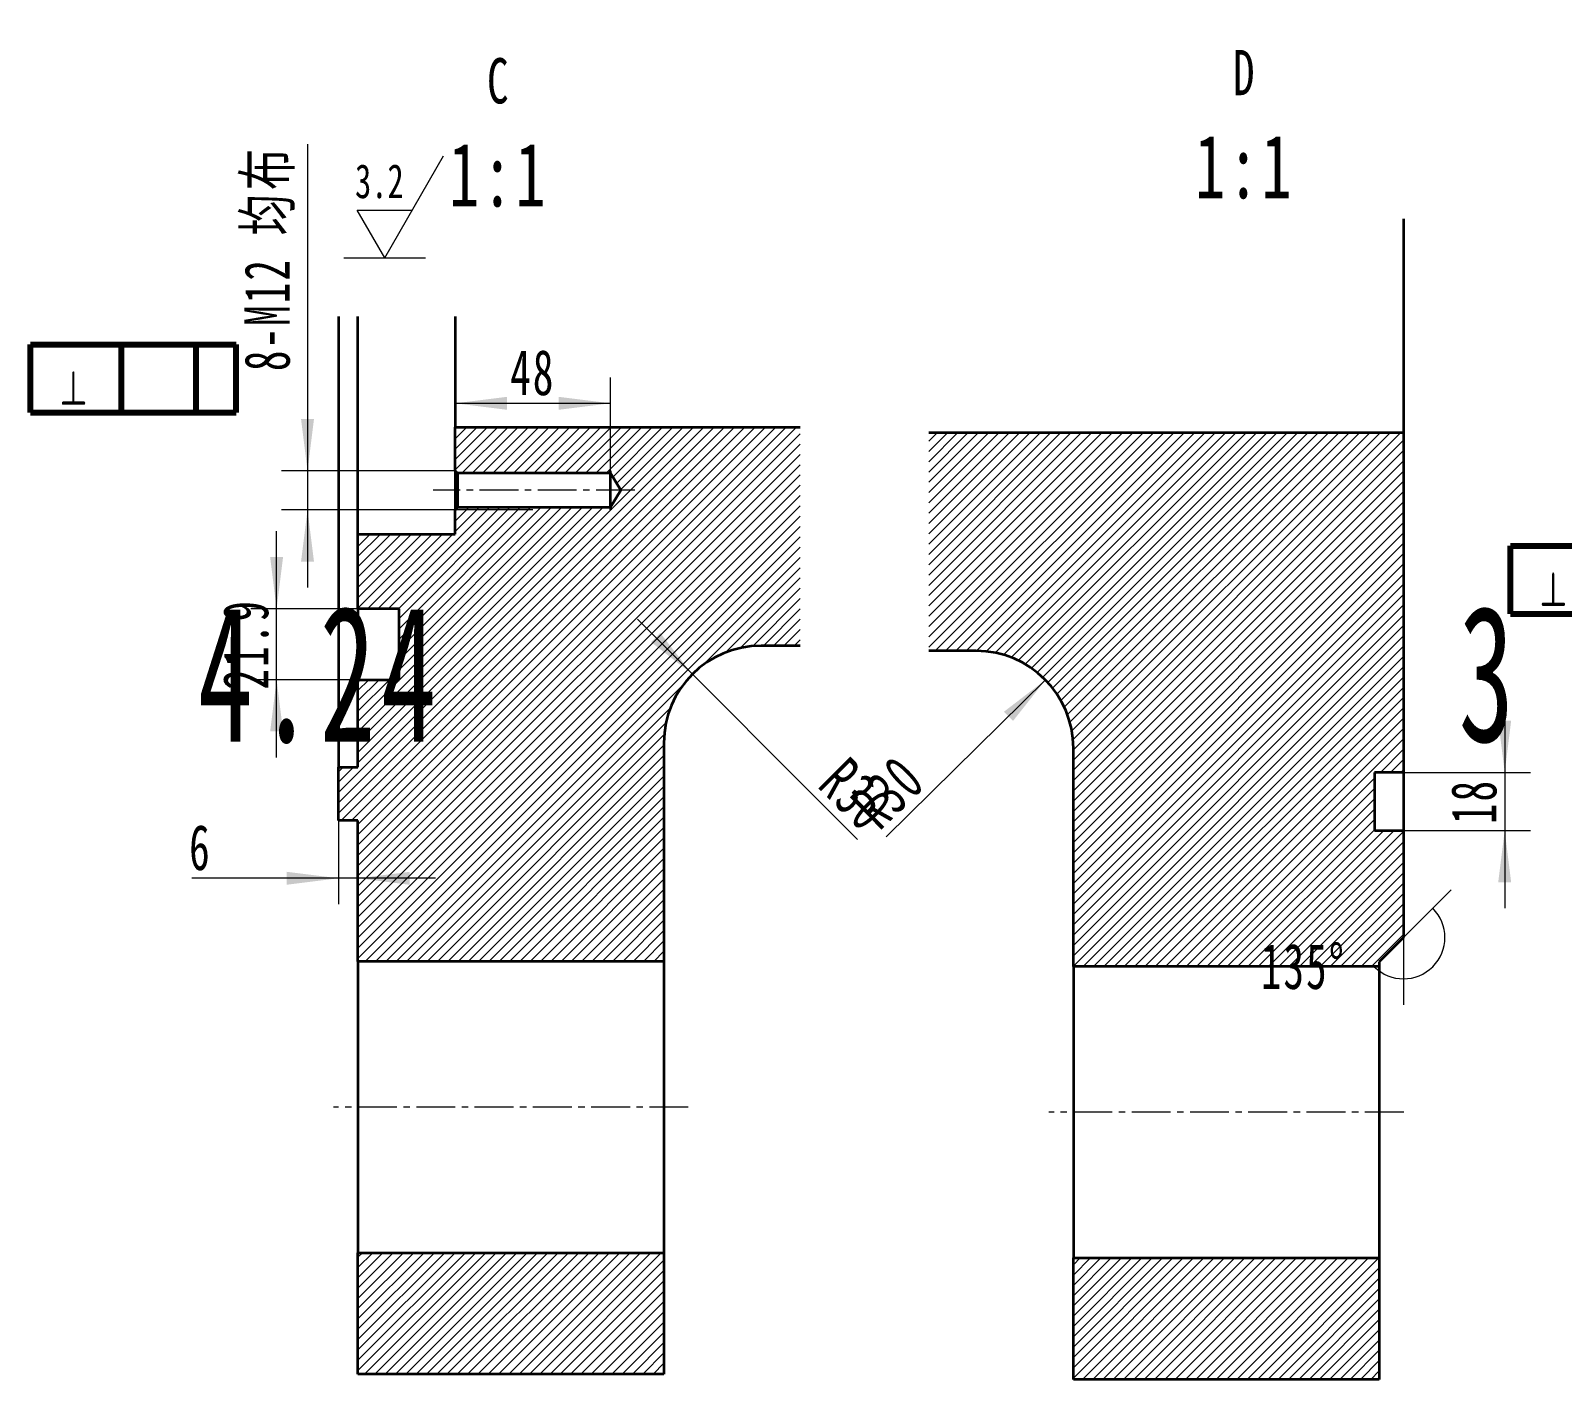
# Model space of a CAD drawing. Header units: millimetres. Extents: x -1112 to 2613, y -594 to 620.
# Drawn here: x 1074.8 to 1548, y 22.4 to 439.1 of the extents above; entities that cross this region are included whole.
import ezdxf

# ---------------------------------------------------------------- set-up
doc = ezdxf.new("R2010")
doc.units = ezdxf.units.MM
doc.linetypes.add('点画线', pattern=[18, 12, -2, 2, -2])
doc.layers.get('0').update_dxf_attribs({"lineweight": 35})
for name, color, linetype, lineweight in [('10', 7, 'Continuous', 18), ('中心线层', 1, '点画线', 18), ('修改图层', 1, 'Continuous', 80), ('剖面线层', 4, 'Continuous', 18), ('尺寸线层', 3, 'Continuous', 18), ('文字图层', 3, 'Continuous', 18), ('粗实线层', 7, 'Continuous', 35)]:
    doc.layers.add(name, color=color, linetype=linetype, lineweight=lineweight)
doc.styles.add('NX ANSI Symbols', font='')
doc.styles.add('宋体', font='')
doc.styles.add('标准', font='', dxfattribs={"width": 0.667})
doc.styles.get('NX ANSI Symbols').set_extended_font_data('nx ansi symbols')
doc.styles.get('宋体').set_extended_font_data('宋体')
doc.styles.get('标准').set_extended_font_data('宋体')
doc.dimstyles.new('标准', dxfattribs={"dimscale": 4, "dimtxt": 3.5, "dimasz": 4, "dimexe": 2, "dimexo": 0, "dimtad": 1, "dimdsep": 46, "dimtxsty": '标准', "dimblk": '_CAXARROW', "dimcen": 0, "dimdle": 8, "dimazin": 2, "dimtfac": 0.707107, "dimtdec": 3, "dimtmove": 2, "dimatfit": 3, "dimfxl": 1, "dimfrac": 2, "dimtolj": 1, "dimarcsym": 1})

# ---------------------------------------------------------------- blocks, each defined once
blk = doc.blocks.new('HATCH1')
at = {"color": 4, "lineweight": 13}
for p, q in [((64.535706, 293.665219), (102.138762, 331.268275)), ((64.535706, 292.604559), (103.199422, 331.268275)), ((64.535706, 291.543899), (104.260082, 331.268275)), ((64.820742, 290.768275), (105.320742, 331.268275)), ((65.881402, 290.768275), (106.381402, 331.268275)), ((66.535706, 296.72588), (101.078102, 331.268275)), ((66.535706, 290.361919), (107.442063, 331.268275)), ((66.535706, 289.301258), (108.502723, 331.268275)), ((66.535706, 288.240598), (109.563383, 331.268275)), ((66.535706, 287.179938), (110.624043, 331.268275)), ((66.535706, 286.119278), (111.684703, 331.268275)), ((76.535706, 331.121064), (76.682918, 331.268275)), ((76.535706, 330.060403), (77.743578, 331.268275)), ((76.535706, 328.999743), (78.804238, 331.268275)), ((76.535706, 327.939083), (79.864898, 331.268275)), ((76.535706, 326.878423), (80.925558, 331.268275)), ((77.236218, 326.518275), (81.986218, 331.268275)), ((78.296879, 326.518275), (83.046879, 331.268275)), ((79.357539, 326.518275), (84.107539, 331.268275)), ((80.418199, 326.518275), (85.168199, 331.268275)), ((81.478859, 326.518275), (86.228859, 331.268275)), ((82.539519, 326.518275), (87.289519, 331.268275)), ((83.600179, 326.518275), (88.350179, 331.268275)), ((84.66084, 326.518275), (89.41084, 331.268275)), ((85.7215, 326.518275), (90.4715, 331.268275)), ((86.78216, 326.518275), (91.53216, 331.268275)), ((87.84282, 326.518275), (92.59282, 331.268275)), ((88.90348, 326.518275), (93.65348, 331.268275)), ((89.964141, 326.518275), (94.714141, 331.268275)), ((91.024801, 326.518275), (95.774801, 331.268275)), ((92.085461, 326.518275), (96.835461, 331.268275)), ((92.764817, 326.136971), (97.896121, 331.268275)), ((93.16292, 325.474415), (98.956781, 331.268275)), ((93.561024, 324.811859), (100.017441, 331.268275)), ((66.535706, 285.058618), (112.067021, 330.589933)), ((66.535706, 283.997958), (112.067021, 329.529273)), ((66.535706, 282.937297), (112.067021, 328.468612)), ((66.535706, 281.876637), (112.067021, 327.407952)), ((66.535706, 280.815977), (112.067021, 326.347292)), ((66.535706, 279.755317), (112.067021, 325.286632)), ((66.535706, 278.694657), (112.067021, 324.225972)), ((66.535706, 277.633997), (112.067021, 323.165312)), ((66.535706, 300.96852), (88.585461, 323.018275)), ((66.535706, 299.90786), (89.646121, 323.018275)), ((66.535706, 298.8472), (90.706781, 323.018275)), ((66.535706, 297.78654), (91.767441, 323.018275)), ((66.535706, 276.573336), (112.067021, 322.104651)), ((69.650179, 312.568275), (80.100179, 323.018275)), ((70.71084, 312.568275), (81.16084, 323.018275)), ((70.775706, 311.572481), (82.2215, 323.018275)), ((70.775706, 310.511821), (83.28216, 323.018275)), ((70.775706, 309.451161), (84.34282, 323.018275)), ((70.775706, 308.390501), (85.40348, 323.018275)), ((70.775706, 307.329841), (86.464141, 323.018275)), ((70.775706, 306.26918), (87.524801, 323.018275)), ((76.535706, 322.635782), (76.918199, 323.018275)), ((76.535706, 321.575122), (77.978859, 323.018275)), ((76.535706, 320.514462), (79.039519, 323.018275)), ((66.535706, 320.060403), (66.743578, 320.268275)), ((66.535706, 318.999743), (67.804238, 320.268275)), ((66.535706, 317.939083), (68.864898, 320.268275)), ((66.535706, 316.878423), (69.925558, 320.268275)), ((66.535706, 315.817763), (70.986218, 320.268275)), ((66.535706, 314.757103), (72.046879, 320.268275)), ((66.535706, 313.696442), (73.107539, 320.268275)), ((66.535706, 312.635782), (74.168199, 320.268275)), ((67.291305, 276.268275), (112.067021, 321.043991)), ((67.528859, 312.568275), (75.228859, 320.268275)), ((68.589519, 312.568275), (76.289519, 320.268275)), ((68.351965, 276.268275), (112.067021, 319.983331)), ((69.412625, 276.268275), (112.067021, 318.922671)), ((70.473285, 276.268275), (112.067021, 317.862011)), ((102.028646, 306.762976), (112.067021, 316.801351)), ((104.416819, 308.090489), (112.067021, 315.74069)), ((105.931341, 308.544351), (112.067021, 314.68003)), ((107.179177, 308.731526), (112.067021, 313.61937)), ((108.276586, 308.768275), (112.067021, 312.55871)), ((109.337247, 308.768275), (112.067021, 311.49805)), ((110.397907, 308.768275), (112.067021, 310.43739)), ((111.458567, 308.768275), (112.067021, 309.376729)), ((66.535706, 305.211161), (66.59282, 305.268275)), ((66.535706, 304.150501), (67.65348, 305.268275)), ((66.535706, 303.089841), (68.714141, 305.268275)), ((66.535706, 302.02918), (69.774801, 305.268275)), ((71.533946, 276.268275), (100.041005, 304.775335)), ((72.594606, 276.268275), (98.713492, 302.387162)), ((73.655266, 276.268275), (98.25963, 300.87264)), ((74.715926, 276.268275), (98.072455, 299.624805)), ((75.776586, 276.268275), (98.035706, 298.527395)), ((76.837247, 276.268275), (98.035706, 297.466735)), ((64.535706, 295.78654), (65.017441, 296.268275)), ((64.535706, 294.72588), (66.078102, 296.268275)), ((77.897907, 276.268275), (98.035706, 296.406074)), ((78.958567, 276.268275), (98.035706, 295.345414)), ((80.019227, 276.268275), (98.035706, 294.284754)), ((81.079887, 276.268275), (98.035706, 293.224094)), ((82.140547, 276.268275), (98.035706, 292.163434)), ((83.201208, 276.268275), (98.035706, 291.102774)), ((84.261868, 276.268275), (98.035706, 290.042113)), ((85.322528, 276.268275), (98.035706, 288.981453)), ((86.383188, 276.268275), (98.035706, 287.920793)), ((87.443848, 276.268275), (98.035706, 286.860133)), ((88.504508, 276.268275), (98.035706, 285.799473)), ((89.565169, 276.268275), (98.035706, 284.738813)), ((90.625829, 276.268275), (98.035706, 283.678152)), ((91.686489, 276.268275), (98.035706, 282.617492)), ((92.747149, 276.268275), (98.035706, 281.556832)), ((93.807809, 276.268275), (98.035706, 280.496172)), ((94.868469, 276.268275), (98.035706, 279.435512)), ((95.92913, 276.268275), (98.035706, 278.374852)), ((96.98979, 276.268275), (98.035706, 277.314191)), ((66.535706, 245.814191), (66.98979, 246.268275)), ((66.535706, 244.753531), (68.05045, 246.268275)), ((66.535706, 243.692871), (69.11111, 246.268275)), ((66.535706, 242.632211), (70.17177, 246.268275)), ((66.535706, 241.571551), (71.23243, 246.268275)), ((66.535706, 240.510891), (72.293091, 246.268275)), ((66.535706, 239.45023), (73.353751, 246.268275)), ((66.535706, 238.38957), (74.414411, 246.268275)), ((66.535706, 237.32891), (75.475071, 246.268275)), ((66.535706, 236.26825), (76.535731, 246.268275)), ((66.535706, 235.20759), (77.596391, 246.268275)), ((66.535706, 234.146929), (78.657052, 246.268275)), ((67.217712, 233.768275), (79.717712, 246.268275)), ((68.278372, 233.768275), (80.778372, 246.268275)), ((69.339032, 233.768275), (81.839032, 246.268275)), ((70.399692, 233.768275), (82.899692, 246.268275)), ((71.460353, 233.768275), (83.960353, 246.268275)), ((72.521013, 233.768275), (85.021013, 246.268275)), ((73.581673, 233.768275), (86.081673, 246.268275)), ((74.642333, 233.768275), (87.142333, 246.268275)), ((75.702993, 233.768275), (88.202993, 246.268275)), ((76.763653, 233.768275), (89.263653, 246.268275)), ((77.824314, 233.768275), (90.324314, 246.268275)), ((78.884974, 233.768275), (91.384974, 246.268275)), ((79.945634, 233.768275), (92.445634, 246.268275)), ((81.006294, 233.768275), (93.506294, 246.268275)), ((82.066954, 233.768275), (94.566954, 246.268275)), ((83.127614, 233.768275), (95.627614, 246.268275)), ((84.188275, 233.768275), (96.688275, 246.268275)), ((85.248935, 233.768275), (97.748935, 246.268275)), ((86.309595, 233.768275), (98.035706, 245.494386)), ((87.370255, 233.768275), (98.035706, 244.433726)), ((88.430915, 233.768275), (98.035706, 243.373066)), ((89.491575, 233.768275), (98.035706, 242.312406)), ((90.552236, 233.768275), (98.035706, 241.251746)), ((91.612896, 233.768275), (98.035706, 240.191085)), ((92.673556, 233.768275), (98.035706, 239.130425)), ((93.734216, 233.768275), (98.035706, 238.069765)), ((94.794876, 233.768275), (98.035706, 237.009105)), ((95.855536, 233.768275), (98.035706, 235.948445)), ((96.916197, 233.768275), (98.035706, 234.887785)), ((97.976857, 233.768275), (98.035706, 233.827124))]:
    blk.add_line(p, q, dxfattribs=at)
blk = doc.blocks.new('HATCH3')
at = {"color": 4, "lineweight": 13}
for p, q in [((125.298437, 329.833871), (126.194317, 330.729751)), ((125.298437, 328.773211), (127.254978, 330.729751)), ((125.298437, 327.71255), (128.315638, 330.729751)), ((125.298437, 326.65189), (129.376298, 330.729751)), ((125.298437, 325.59123), (130.436958, 330.729751)), ((125.298437, 324.53057), (131.497618, 330.729751)), ((125.298437, 323.46991), (132.558278, 330.729751)), ((125.298437, 322.40925), (133.618939, 330.729751)), ((125.298437, 321.348589), (134.679599, 330.729751)), ((125.298437, 320.287929), (135.740259, 330.729751)), ((125.298437, 319.227269), (136.800919, 330.729751)), ((125.298437, 318.166609), (137.861579, 330.729751)), ((125.298437, 317.105949), (138.922239, 330.729751)), ((125.298437, 316.045289), (139.9829, 330.729751)), ((125.298437, 314.984628), (141.04356, 330.729751)), ((125.298437, 313.923968), (142.10422, 330.729751)), ((125.298437, 312.863308), (143.16488, 330.729751)), ((125.298437, 311.802648), (144.22554, 330.729751)), ((125.298437, 310.741988), (145.2862, 330.729751)), ((125.298437, 309.681327), (146.346861, 330.729751)), ((125.298437, 308.620667), (147.407521, 330.729751)), ((125.968181, 308.229751), (148.468181, 330.729751)), ((127.028841, 308.229751), (149.528841, 330.729751)), ((128.089501, 308.229751), (150.589501, 330.729751)), ((129.150162, 308.229751), (151.650162, 330.729751)), ((130.210805, 308.229735), (152.710822, 330.729751)), ((131.218715, 308.176984), (153.771482, 330.729751)), ((132.140605, 308.038215), (154.832142, 330.729751)), ((132.992796, 307.829745), (155.892802, 330.729751)), ((133.785709, 307.561998), (156.953462, 330.729751)), ((134.526345, 307.241974), (158.014123, 330.729751)), ((135.219532, 306.874501), (159.074783, 330.729751)), ((135.868604, 306.462913), (160.135443, 330.729751)), ((136.475796, 306.009445), (161.196103, 330.729751)), ((137.042475, 305.515463), (162.256763, 330.729751)), ((137.569265, 304.981593), (163.317423, 330.729751)), ((138.056108, 304.407775), (164.378084, 330.729751)), ((138.50225, 303.793258), (165.438744, 330.729751)), ((138.906184, 303.136531), (166.499404, 330.729751)), ((139.265498, 302.435185), (167.560064, 330.729751)), ((139.576628, 301.685655), (168.620724, 330.729751)), ((139.834422, 300.882789), (169.681384, 330.729751)), ((140.031384, 300.019091), (170.742045, 330.729751)), ((140.156278, 299.083324), (171.802705, 330.729751)), ((140.192774, 298.05916), (172.863365, 330.729751)), ((140.192774, 296.9985), (173.924025, 330.729751)), ((140.192774, 295.93784), (174.192774, 329.93784)), ((140.192774, 294.87718), (174.192774, 328.87718)), ((140.192774, 293.816519), (174.192774, 327.816519)), ((140.192774, 292.755859), (174.192774, 326.755859)), ((140.192774, 291.695199), (174.192774, 325.695199)), ((140.192774, 290.634539), (174.192774, 324.634539)), ((140.192774, 289.573879), (174.192774, 323.573879)), ((140.192774, 288.513219), (174.192774, 322.513219)), ((140.192774, 287.452558), (174.192774, 321.452558)), ((140.192774, 286.391898), (174.192774, 320.391898)), ((140.192774, 285.331238), (174.192774, 319.331238)), ((140.192774, 284.270578), (174.192774, 318.270578)), ((140.192774, 283.209918), (174.192774, 317.209918)), ((140.192774, 282.149258), (174.192774, 316.149258)), ((140.192774, 281.088597), (174.192774, 315.088597)), ((140.192774, 280.027937), (174.192774, 314.027937)), ((140.192774, 278.967277), (174.192774, 312.967277)), ((140.192774, 277.906617), (174.192774, 311.906617)), ((140.192774, 276.845957), (174.192774, 310.845957)), ((140.192774, 275.785297), (174.192774, 309.785297)), ((141.197889, 275.729751), (174.192774, 308.724636)), ((142.258549, 275.729751), (174.192774, 307.663976)), ((143.319209, 275.729751), (174.192774, 306.603316)), ((144.379869, 275.729751), (174.192774, 305.542656)), ((145.440529, 275.729751), (174.192774, 304.481996)), ((146.50119, 275.729751), (174.192774, 303.421336)), ((147.56185, 275.729751), (174.192774, 302.360675)), ((148.62251, 275.729751), (174.192774, 301.300015)), ((149.68317, 275.729751), (174.192774, 300.239355)), ((150.74383, 275.729751), (174.192774, 299.178695)), ((171.80449, 295.729751), (174.192774, 298.118035)), ((172.865151, 295.729751), (174.192774, 297.057374)), ((151.80449, 275.729751), (171.192774, 295.118035)), ((173.925811, 295.729751), (174.192774, 295.996714)), ((152.865151, 275.729751), (171.192774, 294.057374)), ((153.925811, 275.729751), (171.192774, 292.996714)), ((154.986471, 275.729751), (171.192774, 291.936054)), ((156.047131, 275.729751), (171.192774, 290.875394)), ((157.107791, 275.729751), (171.192774, 289.814734)), ((158.168451, 275.729751), (172.168451, 289.729751)), ((159.229112, 275.729751), (173.229112, 289.729751)), ((160.289772, 275.729751), (174.192774, 289.632753)), ((161.350432, 275.729751), (174.192774, 288.572093)), ((162.411092, 275.729751), (174.192774, 287.511433)), ((163.471752, 275.729751), (174.192774, 286.450773)), ((164.532412, 275.729751), (174.192774, 285.390113)), ((165.593073, 275.729751), (174.192774, 284.329452)), ((166.653733, 275.729751), (174.192774, 283.268792)), ((167.714393, 275.729751), (174.192774, 282.208132)), ((168.775053, 275.729751), (174.192774, 281.147472)), ((169.835713, 275.729751), (174.192774, 280.086812)), ((170.896374, 275.729751), (174.192774, 279.026152)), ((140.192774, 245.026152), (140.896374, 245.729751)), ((140.192774, 243.965491), (141.957034, 245.729751)), ((140.192774, 242.904831), (143.017694, 245.729751)), ((140.192774, 241.844171), (144.078354, 245.729751)), ((140.192774, 240.783511), (145.139014, 245.729751)), ((140.192774, 239.722851), (146.199674, 245.729751)), ((140.192774, 238.662191), (147.260335, 245.729751)), ((140.192774, 237.60153), (148.320995, 245.729751)), ((140.192774, 236.54087), (149.381655, 245.729751)), ((140.192774, 235.48021), (150.442315, 245.729751)), ((140.192774, 234.41955), (151.502975, 245.729751)), ((140.192774, 233.35889), (152.563635, 245.729751)), ((141.124296, 233.229751), (153.624296, 245.729751)), ((142.184956, 233.229751), (154.684956, 245.729751)), ((143.245616, 233.229751), (155.745616, 245.729751)), ((144.306276, 233.229751), (156.806276, 245.729751)), ((145.366936, 233.229751), (157.866936, 245.729751)), ((146.427596, 233.229751), (158.927596, 245.729751)), ((147.488257, 233.229751), (159.988257, 245.729751)), ((148.548917, 233.229751), (161.048917, 245.729751)), ((149.609577, 233.229751), (162.109577, 245.729751)), ((150.670237, 233.229751), (163.170237, 245.729751)), ((151.730897, 233.229751), (164.230897, 245.729751)), ((152.791557, 233.229751), (165.291557, 245.729751)), ((153.852218, 233.229751), (166.352218, 245.729751)), ((154.912878, 233.229751), (167.412878, 245.729751)), ((155.973538, 233.229751), (168.473538, 245.729751)), ((157.034198, 233.229751), (169.534198, 245.729751)), ((158.094858, 233.229751), (170.594858, 245.729751)), ((159.155519, 233.229751), (171.655519, 245.729751)), ((160.216179, 233.229751), (171.692774, 244.706346)), ((161.276839, 233.229751), (171.692774, 243.645686)), ((162.337499, 233.229751), (171.692774, 242.585026)), ((163.398159, 233.229751), (171.692774, 241.524366)), ((164.458819, 233.229751), (171.692774, 240.463706)), ((165.51948, 233.229751), (171.692774, 239.403046)), ((166.58014, 233.229751), (171.692774, 238.342385)), ((167.6408, 233.229751), (171.692774, 237.281725)), ((168.70146, 233.229751), (171.692774, 236.221065)), ((169.76212, 233.229751), (171.692774, 235.160405)), ((170.82278, 233.229751), (171.692774, 234.099745))]:
    blk.add_line(p, q, dxfattribs=at)
blk = doc.blocks.new('FCFEntity1')
at = {"layer": '修改图层'}
for p, q in [((0, -3.5), (0, 3.5)), ((0, 3.5), (21.153299, 3.5)), ((9.339306, -3.5), (9.339306, 3.5)), ((17.030148, -3.5), (17.030148, 3.5)), ((21.153299, -3.5), (21.153299, 3.5)), ((0, -3.5), (21.153299, -3.5))]:
    blk.add_line(p, q, dxfattribs=at)
at = {"layer": '修改图层', "insert": (3.067808, -2.704049), "char_height": 3.5, "width": 9.68819444, "attachment_point": 7, "line_spacing_factor": 1.216778, "style": 'NX ANSI Symbols'}
blk.add_mtext('{\\famgdt|b0|i0|c0|p2;\\W0.7;b}', dxfattribs=at)
blk = doc.blocks.new('FCFEntity2')
at = {"layer": '修改图层'}
for p, q in [((-21.153299, -3.5), (-21.153299, 3.5)), ((-21.153299, 3.5), (0, 3.5)), ((-11.813993, -3.5), (-11.813993, 3.5)), ((-4.123151, -3.5), (-4.123151, 3.5)), ((0, -3.5), (0, 3.5)), ((-21.153299, -3.5), (0, -3.5))]:
    blk.add_line(p, q, dxfattribs=at)
at = {"layer": '修改图层', "insert": (-18.085491, -2.704048), "char_height": 3.5, "width": 9.68819444, "attachment_point": 7, "line_spacing_factor": 1.216778, "style": 'NX ANSI Symbols'}
blk.add_mtext('{\\famgdt|b0|i0|c0|p2;\\W0.7;b}', dxfattribs=at)
blk = doc.blocks.new('*X16')
at = {"layer": '尺寸线层', "linetype": 'Continuous'}
for points in [[(1160.37, 303.07), (1162.37, 319.07), (1158.37, 319.07)], [(1160.37, 291.07), (1162.37, 275.07), (1158.37, 275.07)]]:
    blk.add_hatch(color=0, dxfattribs=at).paths.add_polyline_path(points, flags=0)
at = {"layer": '尺寸线层', "color": 0, "linetype": 'Continuous'}
for p, q in [((1160.37, 403.96), (1160.37, 267.07)), ((1205.95, 303.07), (1152.37, 303.07)), ((1229.95, 291.07), (1152.37, 291.07))]:
    blk.add_line(p, q, dxfattribs=at)
at = {"layer": '尺寸线层', "color": 0, "insert": (1148.64, 368.86), "char_height": 14, "width": 140.3934, "attachment_point": 5, "rotation": 90, "line_spacing_factor": 1.15057, "style": '标准'}
blk.add_mtext('\\T1.1;{\\C3;8-M12 均布}', dxfattribs=at)
blk = doc.blocks.new('_CAXARROW')
blk.add_hatch(color=0).paths.add_polyline_path([(0, 0), (-1, 0.125), (-1, -0.125)], flags=0)
blk = doc.blocks.new('*X21')
at = {"layer": '尺寸线层', "color": 0, "linetype": 'Continuous'}
for p, q in [((1498.92, 158.95), (1513.61, 173.64)), ((1498.92, 158.95), (1498.92, 138.18)), ((1489.89, 149.92), (1485.89, 149.92))]:
    blk.add_line(p, q, dxfattribs=at)
blk.add_arc((1498.92, 158.95), 12.77, 225, 45, dxfattribs=at)
at = {"layer": '尺寸线层', "color": 0, "insert": (1467.9, 149.92), "char_height": 14, "width": 50.7486, "attachment_point": 5, "line_spacing_factor": 1.15057, "style": '标准'}
blk.add_mtext('\\T1.1;135%%D', dxfattribs=at)
blk = doc.blocks.new('*X33')
at = {"layer": '尺寸线层', "linetype": 'Continuous'}
for points in [[(1205.95, 323.94), (1221.95, 325.94), (1221.95, 321.94)], [(1253.95, 323.94), (1237.95, 325.94), (1237.95, 321.94)]]:
    blk.add_hatch(color=0, dxfattribs=at).paths.add_polyline_path(points, flags=0)
at = {"layer": '尺寸线层', "color": 0, "linetype": 'Continuous'}
for p, q in [((1205.95, 297.07), (1205.95, 331.94)), ((1253.95, 297.07), (1253.95, 331.94)), ((1205.95, 323.94), (1253.95, 323.94))]:
    blk.add_line(p, q, dxfattribs=at)
at = {"layer": '尺寸线层', "color": 0, "insert": (1229.95, 333.36), "char_height": 14, "width": 28, "attachment_point": 5, "line_spacing_factor": 1.15057, "style": '标准'}
blk.add_mtext('\\T1.1;48', dxfattribs=at)
blk = doc.blocks.new('*X39')
at = {"layer": '尺寸线层', "linetype": 'Continuous'}
for points in [[(1150.82, 260.47), (1148.82, 276.47), (1152.82, 276.47)], [(1150.82, 238.57), (1148.82, 222.57), (1152.82, 222.57)]]:
    blk.add_hatch(color=0, dxfattribs=at).paths.add_polyline_path(points, flags=0)
at = {"layer": '尺寸线层', "color": 0, "linetype": 'Continuous'}
for p, q in [((1150.82, 214.57), (1150.82, 284.47)), ((1182.31, 260.47), (1142.82, 260.47)), ((1185.2, 238.57), (1142.82, 238.57))]:
    blk.add_line(p, q, dxfattribs=at)
at = {"layer": '尺寸线层', "color": 0, "insert": (1141.36, 249.52), "char_height": 14, "width": 54.609, "attachment_point": 5, "rotation": 90, "line_spacing_factor": 1.15057, "style": '标准'}
blk.add_mtext('\\T1.1;21.9', dxfattribs=at)
blk = doc.blocks.new('*X40')
at = {"layer": '尺寸线层', "linetype": 'Continuous'}
for points in [[(1169.95, 177.23), (1153.95, 175.23), (1153.95, 179.23)], [(1175.95, 177.23), (1191.95, 175.23), (1191.95, 179.23)]]:
    blk.add_hatch(color=0, dxfattribs=at).paths.add_polyline_path(points, flags=0)
at = {"layer": '尺寸线层', "color": 0, "linetype": 'Continuous'}
for p, q in [((1169.95, 195.07), (1169.95, 169.23)), ((1175.95, 185.71), (1175.95, 169.23)), ((1199.95, 177.23), (1124.61, 177.23))]:
    blk.add_line(p, q, dxfattribs=at)
at = {"layer": '尺寸线层', "color": 0, "insert": (1127.29, 186.66), "char_height": 14, "width": 28, "attachment_point": 5, "line_spacing_factor": 1.15057, "style": '标准'}
blk.add_mtext('\\T1.1;6', dxfattribs=at)
blk = doc.blocks.new('*X41')
at = {"layer": '尺寸线层', "linetype": 'Continuous'}
for points in [[(1530.16, 209.95), (1532.16, 225.95), (1528.16, 225.95)], [(1530.16, 191.95), (1532.16, 175.95), (1528.16, 175.95)]]:
    blk.add_hatch(color=0, dxfattribs=at).paths.add_polyline_path(points, flags=0)
at = {"layer": '尺寸线层', "color": 0, "linetype": 'Continuous'}
for p, q in [((1530.16, 233.95), (1530.16, 167.95)), ((1495.71, 209.95), (1538.16, 209.95)), ((1494.42, 191.95), (1538.16, 191.95))]:
    blk.add_line(p, q, dxfattribs=at)
at = {"layer": '尺寸线层', "color": 0, "insert": (1520.7, 200.95), "char_height": 14, "width": 28, "attachment_point": 5, "rotation": 90, "line_spacing_factor": 1.15057, "style": '标准'}
blk.add_mtext('\\T1.1;18', dxfattribs=at)
blk = doc.blocks.new('*X47')
at = {"layer": '尺寸线层', "linetype": 'Continuous'}
blk.add_hatch(color=0, dxfattribs=at).paths.add_polyline_path([(1279.23, 240.27), (1269.32, 252.99), (1266.49, 250.17)], flags=0)
at = {"layer": '尺寸线层', "color": 0, "linetype": 'Continuous'}
blk.add_line((1262.25, 257.23), (1330.3, 189.23), dxfattribs=at)
at = {"layer": '尺寸线层', "color": 0, "linetype": 'Continuous', "insert": (1329.79, 203.06), "char_height": 14, "width": 40.5447, "attachment_point": 5, "rotation": 315.0222, "line_spacing_factor": 1.15057, "style": '标准'}
blk.add_mtext('\\T1.1;R30', dxfattribs=at)
blk = doc.blocks.new('*X48')
at = {"layer": '尺寸线层', "linetype": 'Continuous'}
blk.add_hatch(color=0, dxfattribs=at).paths.add_polyline_path([(1388.31, 238.49), (1378.3, 225.84), (1375.5, 228.69)], flags=0)
at = {"layer": '尺寸线层', "color": 0, "linetype": 'Continuous'}
blk.add_line((1388.31, 238.49), (1339.07, 190.06), dxfattribs=at)
at = {"layer": '尺寸线层', "color": 0, "linetype": 'Continuous', "insert": (1339.69, 203.88), "char_height": 14, "width": 40.5447, "attachment_point": 5, "rotation": 44.5312, "line_spacing_factor": 1.15057, "style": '标准'}
blk.add_mtext('\\T1.1;R30', dxfattribs=at)
blk = doc.blocks.new('GROUPED_GEOM3')
at = {"layer": '10', "color": 3, "lineweight": 18}
for p, q in [((69.292604, 348.699351), (75.351599, 359.193839)), ((69.292604, 348.699351), (66.460405, 353.604862)), ((66.460405, 353.604862), (72.124802, 353.604862)), ((65.092604, 348.699351), (73.492604, 348.699351)), ((73.492604, 348.699351), (73.492604, 348.699351))]:
    blk.add_line(p, q, dxfattribs=at)
at = {"layer": '10', "color": 4, "linetype": 'Continuous', "lineweight": 13, "insert": (66.236719, 354.795827), "char_height": 3.5, "width": 9.66312849, "attachment_point": 7, "line_spacing_factor": 1.12395, "style": '宋体'}
blk.add_mtext('{\\W0.7;3.2}', dxfattribs=at)

msp = doc.modelspace()

# ---------------------------------------------------------------- linework, layer by layer
at = {"layer": '中心线层'}
for p, q in [((1261.488, 297.065), (1199.158, 297.065)), ((1277.988, 106.565), (1168.408, 106.565)), ((1498.959, 104.95), (1389.379, 104.95))]:
    msp.add_line(p, q, dxfattribs=at)
at = {"layer": '粗实线层'}
for p, q in [((1498.919, 380.927), (1498.919, 314.95)), ((1169.948, 350.794), (1169.948, 211.565)), ((1175.948, 283.565), (1175.948, 350.794)), ((1205.948, 350.794), (1205.948, 316.565)), ((1205.948, 303.065), (1205.948, 316.565)), ((1205.948, 316.565), (1312.542, 316.565)), ((1352.236, 314.95), (1498.919, 314.95)), ((1498.919, 314.95), (1498.919, 209.95)), ((1206.698, 302.315), (1205.948, 303.065)), ((1205.948, 303.065), (1205.948, 301.308)), ((1253.948, 302.315), (1253.948, 303.065)), ((1205.948, 301.308), (1205.948, 291.065)), ((1206.698, 302.315), (1206.698, 291.815)), ((1253.948, 302.315), (1206.698, 302.315)), ((1257.103, 297.065), (1253.948, 302.315)), ((1253.948, 291.815), (1253.948, 302.315)), ((1253.948, 291.815), (1257.103, 297.065)), ((1205.948, 291.065), (1206.698, 291.815)), ((1205.948, 283.565), (1205.948, 291.065)), ((1206.698, 291.815), (1253.948, 291.815)), ((1253.948, 291.815), (1253.948, 291.065)), ((1175.948, 260.465), (1175.948, 283.565)), ((1175.948, 283.565), (1205.948, 283.565)), ((1188.668, 260.465), (1175.948, 260.465)), ((1175.948, 260.455), (1175.948, 238.565)), ((1188.668, 238.565), (1188.668, 260.465)), ((1312.542, 249.065), (1300.448, 249.065)), ((1366.919, 247.45), (1352.236, 247.45)), ((1175.948, 211.565), (1175.948, 238.565)), ((1175.948, 238.565), (1188.668, 238.565)), ((1270.448, 219.065), (1270.448, 151.565)), ((1396.919, 149.95), (1396.919, 217.45)), ((1169.948, 211.565), (1175.948, 211.565)), ((1169.948, 195.065), (1169.948, 211.565)), ((1498.919, 209.95), (1489.919, 209.95)), ((1489.919, 209.95), (1489.919, 191.95)), ((1498.919, 209.941), (1498.919, 191.95)), ((1175.948, 195.065), (1169.948, 195.065)), ((1175.948, 151.565), (1175.948, 195.065)), ((1489.919, 191.95), (1498.919, 191.95)), ((1498.919, 191.95), (1498.919, 158.95)), ((1498.919, 158.95), (1491.419, 151.45)), ((1175.948, 151.565), (1175.948, 138.385)), ((1270.448, 151.565), (1175.948, 151.565)), ((1270.448, 151.565), (1270.448, 61.565)), ((1491.419, 151.45), (1491.419, 149.95)), ((1396.919, 149.95), (1396.919, 136.77)), ((1491.419, 149.95), (1396.919, 149.95)), ((1491.419, 149.95), (1491.419, 59.95)), ((1175.948, 138.385), (1175.948, 61.565)), ((1396.919, 136.77), (1396.919, 59.95)), ((1175.948, 24.065), (1175.948, 61.565)), ((1175.948, 61.565), (1270.448, 61.565)), ((1270.448, 61.565), (1270.448, 24.065)), ((1396.919, 22.45), (1396.919, 59.95)), ((1396.919, 59.95), (1491.419, 59.95)), ((1491.419, 59.95), (1491.419, 22.45)), ((1270.448, 24.065), (1175.948, 24.065)), ((1491.419, 22.45), (1396.919, 22.45))]:
    msp.add_line(p, q, dxfattribs=at)
for centre, start, end in [((1300.448, 219.065), 90, 180), ((1366.919, 217.45), 360, 90)]:
    msp.add_arc(centre, 30, start, end, dxfattribs=at)

# ---------------------------------------------------------------- block references
at = {"layer": '修改图层', "xscale": 3, "yscale": 3, "zscale": 3}
for name, p in [('FCFEntity2', (1138.301, 331.583)), ('FCFEntity1', (1531.945, 269.455))]:
    msp.add_blockref(name, p, dxfattribs=at)
at = {"layer": '剖面线层', "xscale": 3, "yscale": 3, "zscale": 3}
for name in ['GROUPED_GEOM3', 'HATCH1', 'HATCH3']:
    msp.add_blockref(name, (976.341, -677.239), dxfattribs=at)

# ---------------------------------------------------------------- texts
at = {"layer": '修改图层', "char_height": 42, "attachment_point": 7, "line_spacing_factor": 0.654564, "style": '标准'}
for s, insert, width in [('\\T1.1;{\\W0.6;4.24}', (1126.429, 218.698), 149.9048), ('\\T1.1;{\\W0.6;3}', (1515.917, 218.759), 27.31173)]:
    msp.add_mtext(s, dxfattribs=dict(at, insert=insert, width=width))
at = {"layer": '文字图层', "char_height": 14, "width": 54.35879, "attachment_point": 8, "line_spacing_factor": 1.12395, "style": '标准'}
for s, insert in [('\\T1.1;{\\W0.7;C\\P\\H1.4x;1:1}', (1219.468, 384.422)), ('\\T1.1;{\\W0.7;D\\P\\H1.4x;1:1}', (1449.894, 386.956))]:
    msp.add_mtext(s, dxfattribs=dict(at, insert=insert))

# ---------------------------------------------------------------- dimensions: what is measured, and where the dimension line sits
at = {"layer": '尺寸线层'}
dim = msp.add_linear_dim(base=(1160.373, 291.065), p1=(1205.948, 303.065), p2=(1229.948, 291.065), angle=270, text='{\\C3;8-M<> 均布}', dimstyle='标准', override={"dimsah": 1, "dimtzin": 0}, dxfattribs=at)
dim.commit()
dim.dimension.update_dxf_attribs({"geometry": '*X16', "text_midpoint": (1148.644, 368.859), "dimtype": 160})
for base, p1, p2, picture, middle in [((1253.948, 323.939), (1205.948, 297.065), (1253.948, 297.065), '*X33', (1229.948, 333.361)), ((1169.948, 177.234), (1175.948, 185.707), (1169.948, 195.065), '*X40', (1127.295, 186.656))]:
    dim = msp.add_linear_dim(base=base, p1=p1, p2=p2, dimstyle='标准', override={"dimsah": 1, "dimtzin": 0}, dxfattribs=at)
    dim.commit()
    dim.dimension.update_dxf_attribs({"geometry": picture, "text_midpoint": middle, "dimtype": 160})
for base, p1, p2, angle, picture, middle in [((1150.819, 260.465), (1185.202, 238.565), (1182.308, 260.465), 90, '*X39', (1141.358, 249.515)), ((1530.156, 191.95), (1495.711, 209.95), (1494.419, 191.95), 270, '*X41', (1520.695, 200.95))]:
    dim = msp.add_linear_dim(base=base, p1=p1, p2=p2, angle=angle, dimstyle='标准', override={"dimsah": 1, "dimtzin": 0}, dxfattribs=at)
    dim.commit()
    dim.dimension.update_dxf_attribs({"geometry": picture, "text_midpoint": middle, "dimtype": 160})
for center, mpoint, picture, middle in [((1300.448, 219.065), (1279.227, 240.27), '*X47', (1323.134, 196.397)), ((1366.919, 217.45), (1388.305, 238.489), '*X48', (1346.298, 197.164))]:
    dim = msp.add_radius_dim(center=center, mpoint=mpoint, dimstyle='标准', override={"dimpost": 'R<>', "dimsah": 1, "dimtzin": 0}, dxfattribs=at)
    dim.commit()
    dim.dimension.update_dxf_attribs({"geometry": picture, "text_midpoint": middle, "dimtype": 164})
dim = msp.add_angular_dim_2l(base=(1510.721, 154.061), line1=((1498.919, 158.95), (1491.419, 151.45)), line2=((1498.919, 191.95), (1498.919, 158.95)), dimstyle='标准', override={"dimtad": 0, "dimtih": 1, "dimtoh": 1, "dimsah": 1, "dimtdec": 2, "dimtzin": 8}, dxfattribs=at)
dim.commit()
dim.dimension.update_dxf_attribs({"geometry": '*X21', "text_midpoint": (1467.899, 149.917), "dimtype": 162})

doc.saveas('drawing.dxf')
